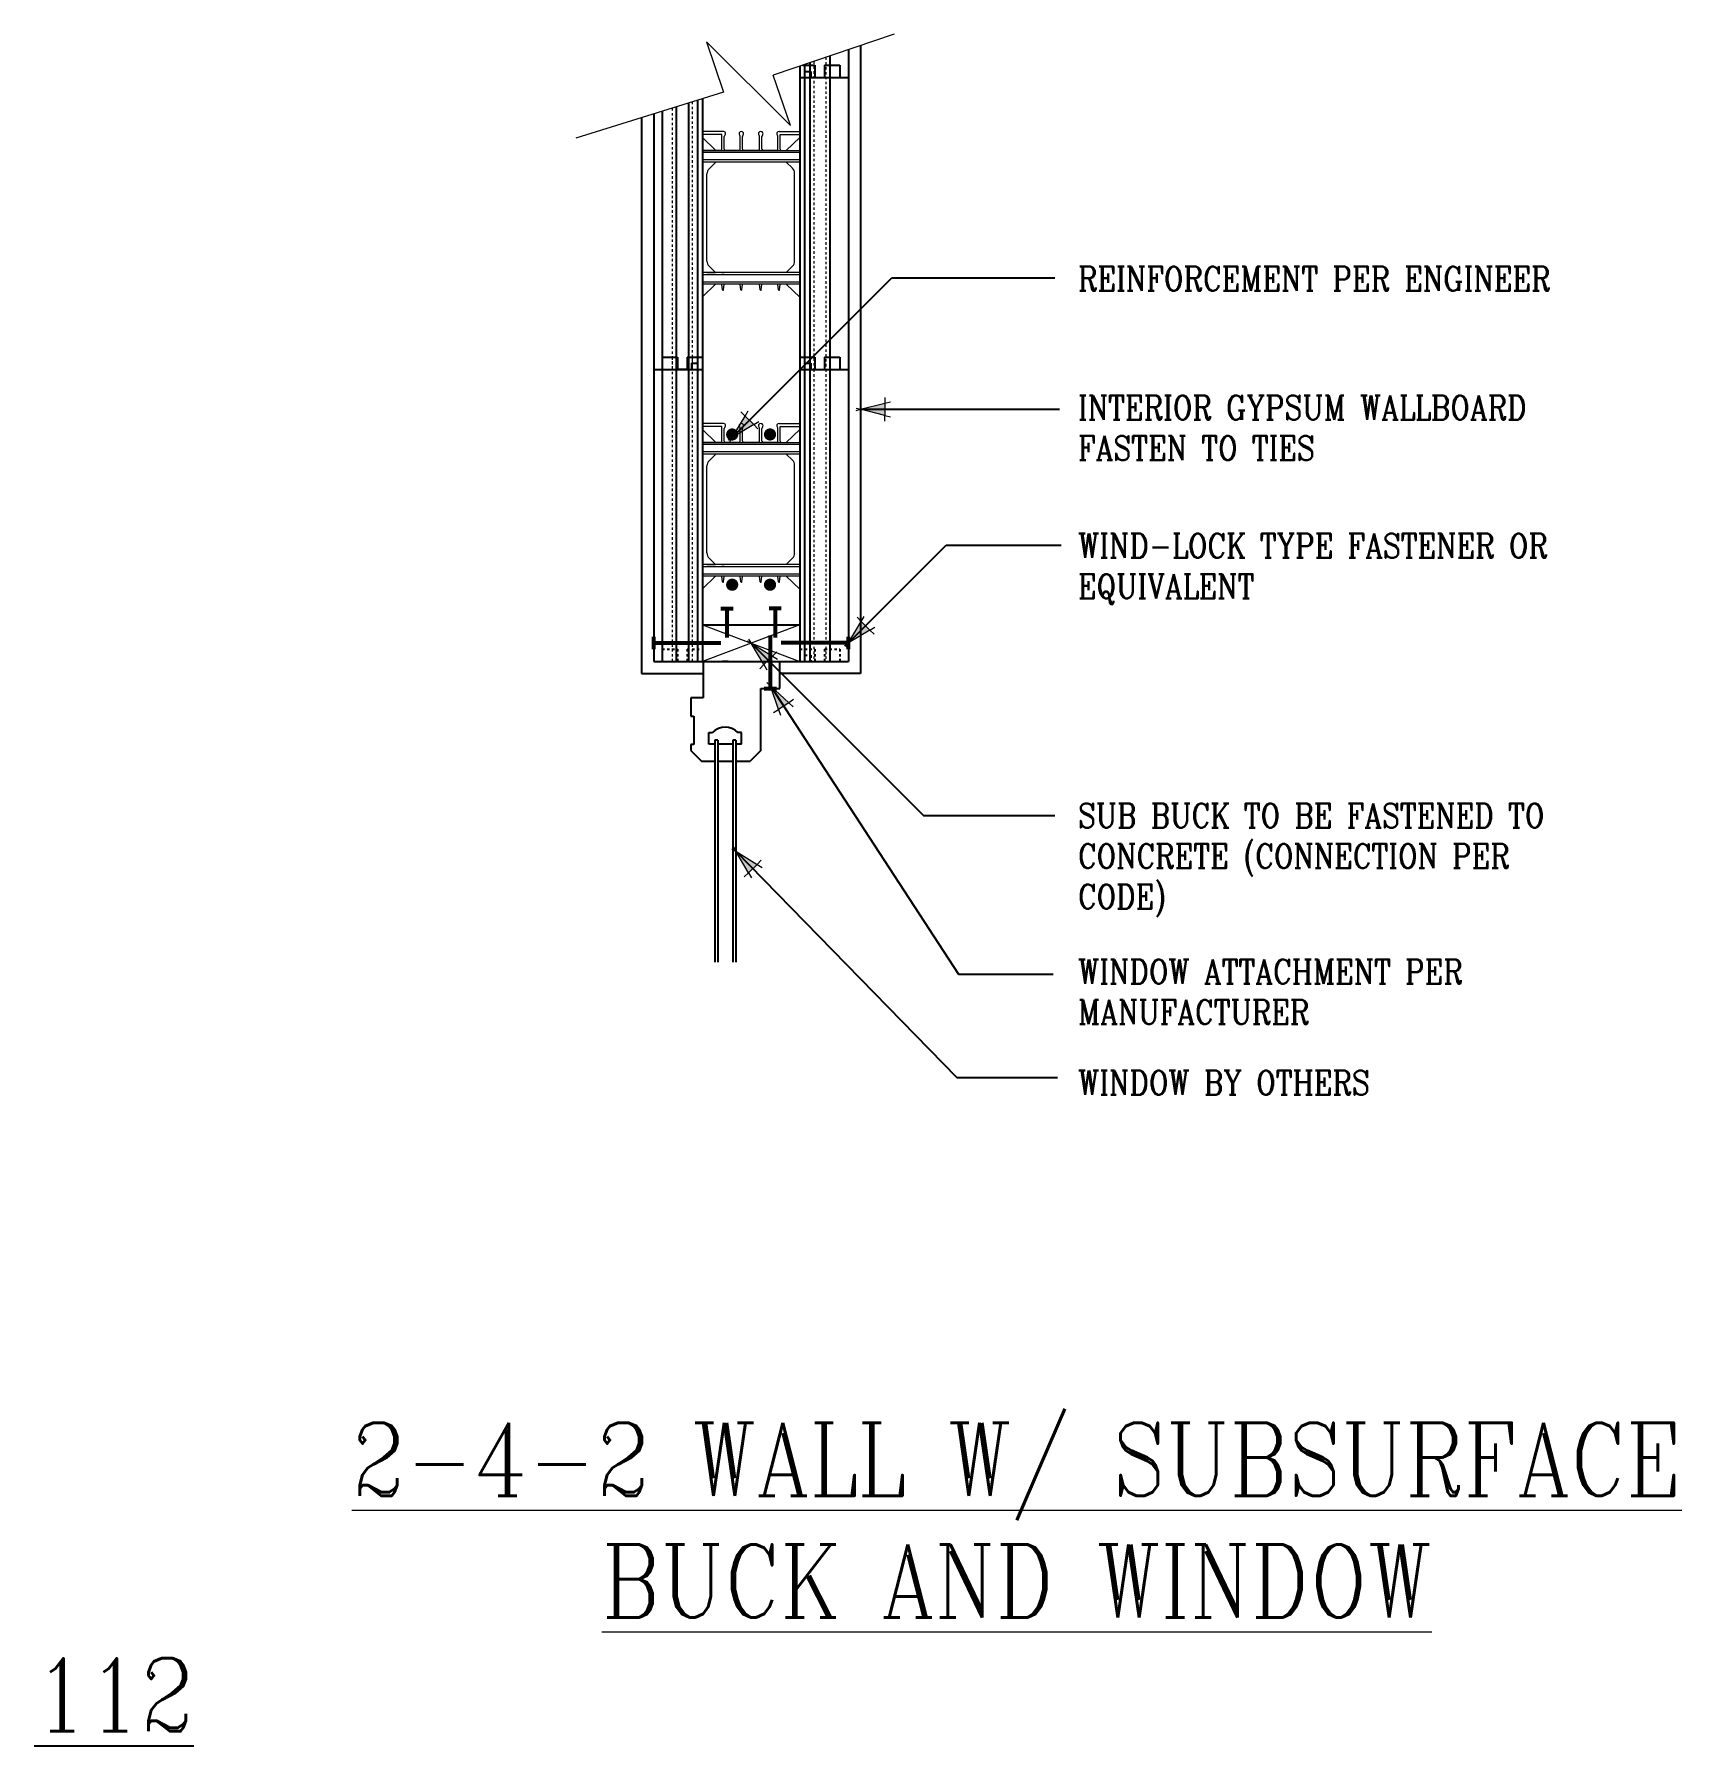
# Model space of a CAD drawing. Header units: inches. Extents: x -9.7 to 58, y 26.1 to 96.4.
import ezdxf

# ---------------------------------------------------------------- set-up
doc = ezdxf.new("R2010")
doc.units = ezdxf.units.IN
doc.header["$MEASUREMENT"] = 0
doc.linetypes.add('DASHED2', pattern=[0.375, 0.25, -0.125])
doc.linetypes.add('HIDDEN', pattern=[0.375, 0.25, -0.125])
doc.layers.get('Defpoints').update_dxf_attribs({"color": 252})
for name, color, linetype, lineweight in [('A2 Hatch', 8, 'Continuous', 9), ('A5 heavy', 5, 'Continuous', 53), ('DETAILS', 7, 'Continuous', 13), ('DIM', 3, 'Continuous', 13)]:
    doc.layers.add(name, color=color, linetype=linetype, lineweight=lineweight)
doc.styles.add('ARCTEXT', font='arctext.shx', dxfattribs={"width": 0.85})
doc.styles.add('RomanC', font='romanc.shx', dxfattribs={"width": 0.85, "height": 5})
doc.dimstyles.new('ARCTEXT 1-1', dxfattribs={"dimscale": 0, "dimtxt": 1, "dimasz": 1, "dimexe": 0.1875, "dimexo": 1, "dimgap": 0.5, "dimtad": 1, "dimdec": 4, "dimzin": 3, "dimdsep": 46, "dimlunit": 4, "dimtxsty": 'ARCTEXT', "dimblk": 'ARCHTICK', "dimcen": 1, "dimclrd": 256, "dimclre": 256, "dimclrt": 256, "dimadec": 0, "dimazin": 0, "dimtfac": 1, "dimtdec": 4, "dimtofl": 0, "dimtmove": 2, "dimatfit": 3, "dimldrblk": 'arrow', "dimfxl": 1, "dimtolj": 1, "dimtzin": 0, "dimarcsym": 0})

# ---------------------------------------------------------------- blocks, each defined once
blk = doc.blocks.new('_ArchTick')
at = {"color": 0, "linetype": 'ByBlock', "const_width": 0.15}
blk.add_lwpolyline([(-0.5, -0.5), (0.5, 0.5)], dxfattribs=at)
blk = doc.blocks.new('arrow')
at = {"layer": 'DIM'}
blk.add_hatch(color=253, dxfattribs=at).paths.add_polyline_path([(-2, 0.5), (-2, -0.5), (0, 0)])
at = {"layer": 'DIM', "lineweight": 9}
for points in [[(-2, 0.98), (-2, 0.5), (-2.47, 0.62)], [(0.37, 0.09), (0, 0)], [(0.37, -0.09), (0, 0)], [(-2, -0.98), (-2, -0.5), (-2.47, -0.62)]]:
    blk.add_lwpolyline(points, dxfattribs=at)
at = {"layer": 'DIM', "lineweight": 15}
blk.add_lwpolyline([(0, 0), (-2, -0.5), (-2, 0.5), (0, 0)], dxfattribs=at)

msp = doc.modelspace()

# ---------------------------------------------------------------- linework, layer by layer
at = {"color": 1}
for p, q in [((23.71, 95.78), (23.71, 82.642)), ((21.71, 95.102), (21.71, 82.642)), ((21.831, 95.142), (22.335, 95.142)), ((21.91, 95.169), (21.91, 82.642)), ((22.125, 95.242), (22.125, 82.642)), ((22.335, 95.142), (22.335, 94.642)), ((22.735, 95.142), (22.735, 94.642)), ((22.735, 95.142), (23.36, 95.142)), ((22.945, 95.52), (22.945, 82.642)), ((23.36, 95.142), (23.36, 94.642)), ((21.71, 94.642), (23.71, 94.642)), ((21.71, 94.642), (21.91, 94.642)), ((21.91, 94.892), (22.16, 94.892)), ((22.125, 94.642), (23.71, 94.642)), ((22.16, 94.892), (22.16, 94.642)), ((17.135, 93.588), (17.135, 82.642)), ((17.51, 93.705), (17.51, 82.642)), ((17.71, 93.768), (17.71, 82.642)), ((15.71, 93.142), (15.71, 82.642)), ((16.06, 93.251), (16.06, 82.642)), ((16.635, 93.431), (16.635, 82.642)), ((16.06, 83.142), (16.685, 83.142)), ((16.06, 83.142), (16.06, 70.642)), ((16.635, 83.142), (16.635, 70.642)), ((16.685, 83.142), (16.685, 82.642)), ((17.085, 83.142), (17.085, 82.642)), ((17.085, 83.142), (17.71, 83.142)), ((17.135, 83.142), (17.135, 70.642)), ((17.71, 83.142), (17.71, 70.642)), ((21.71, 83.142), (21.71, 70.642)), ((21.71, 83.142), (22.335, 83.142)), ((22.335, 83.142), (22.335, 82.642)), ((22.735, 83.142), (22.735, 82.642)), ((22.735, 83.142), (23.36, 83.142)), ((23.36, 83.142), (23.36, 82.642)), ((15.71, 82.642), (17.71, 82.642)), ((15.71, 82.642), (15.71, 70.642)), ((15.71, 82.642), (17.26, 82.642)), ((17.135, 82.642), (16.635, 82.642)), ((17.26, 82.892), (17.26, 82.642)), ((17.26, 82.892), (17.51, 82.892)), ((17.51, 82.892), (17.51, 70.642)), ((17.51, 82.642), (17.71, 82.642)), ((21.71, 82.642), (23.71, 82.642)), ((21.71, 82.642), (21.91, 82.642)), ((21.91, 82.892), (21.91, 70.642)), ((21.91, 82.892), (22.16, 82.892)), ((22.125, 82.642), (23.71, 82.642)), ((22.125, 82.642), (22.125, 70.642)), ((22.16, 82.892), (22.16, 82.642)), ((22.945, 82.642), (22.945, 70.642)), ((23.71, 82.642), (23.71, 70.642)), ((15.71, 70.642), (17.71, 70.642)), ((21.71, 70.642), (23.71, 70.642))]:
    msp.add_line(p, q, dxfattribs=at)
at = {"ltscale": 0.15}
for p, q in [((24.21, 95.949), (24.21, 70.142)), ((15.21, 92.985), (15.21, 70.142)), ((16.685, 82.642), (17.085, 82.642)), ((17.71, 72.142), (21.71, 72.142)), ((17.71, 70.642), (21.71, 70.642)), ((17.737, 70.642), (17.737, 69.142)), ((18.774, 70.642), (18.524, 70.642)), ((20.899, 69.526), (20.899, 70.642)), ((15.21, 70.142), (17.737, 70.142)), ((24.21, 70.142), (20.899, 70.142)), ((17.737, 69.142), (17.237, 69.142)), ((17.237, 69.142), (17.237, 68.392)), ((20.106, 66.976), (20.106, 69.526)), ((20.106, 69.526), (20.899, 69.526)), ((17.237, 68.392), (17.362, 68.392)), ((17.362, 68.392), (17.362, 67.226)), ((17.98, 67.24), (17.98, 67.722)), ((17.98, 67.722), (18.126, 67.722)), ((19.318, 67.722), (19.171, 67.722)), ((19.318, 67.24), (19.318, 67.722)), ((17.362, 67.226), (17.237, 67.226)), ((17.237, 67.226), (17.237, 66.976)), ((17.237, 66.976), (17.672, 66.541)), ((18.227, 67.24), (17.98, 67.24)), ((18.227, 67.401), (18.227, 58.274)), ((18.352, 67.401), (18.227, 67.401)), ((18.352, 67.401), (18.352, 58.274)), ((18.957, 67.24), (18.352, 67.24)), ((18.957, 67.401), (18.957, 58.274)), ((19.082, 67.401), (18.957, 67.401)), ((19.082, 67.401), (19.082, 58.274)), ((19.318, 67.24), (19.082, 67.24)), ((20.106, 66.976), (19.672, 66.541)), ((17.672, 66.541), (18.227, 66.541)), ((18.352, 66.541), (18.957, 66.541)), ((19.082, 66.541), (19.672, 66.541))]:
    msp.add_line(p, q, dxfattribs=at)
at = {"color": 1, "linetype": 'HIDDEN', "ltscale": 0.02}
for p, q in [((21.831, 95.142), (22.335, 95.142)), ((22.335, 95.142), (22.335, 94.642)), ((22.735, 95.142), (22.735, 94.642)), ((22.735, 95.142), (23.36, 95.142)), ((23.36, 95.142), (23.36, 94.642)), ((21.91, 94.892), (22.16, 94.892)), ((22.16, 94.892), (22.16, 94.642)), ((16.06, 83.142), (16.685, 83.142)), ((16.685, 83.142), (16.685, 82.642)), ((17.085, 83.142), (17.085, 82.642)), ((17.085, 83.142), (17.71, 83.142)), ((21.71, 83.142), (22.335, 83.142)), ((22.335, 83.142), (22.335, 82.642)), ((22.735, 83.142), (22.735, 82.642)), ((22.735, 83.142), (23.36, 83.142)), ((23.36, 83.142), (23.36, 82.642)), ((21.91, 82.892), (22.16, 82.892)), ((22.16, 82.892), (22.16, 82.642)), ((16.06, 71.142), (16.685, 71.142)), ((16.685, 71.142), (16.685, 70.642)), ((17.085, 71.142), (17.085, 70.642)), ((17.085, 71.142), (17.71, 71.142)), ((21.71, 71.142), (22.335, 71.142)), ((22.335, 71.142), (22.335, 70.642)), ((22.735, 71.142), (22.735, 70.642)), ((22.735, 71.142), (23.36, 71.142)), ((23.36, 71.142), (23.36, 70.642)), ((21.91, 70.892), (22.16, 70.892)), ((22.16, 70.892), (22.16, 70.642))]:
    msp.add_line(p, q, dxfattribs=at)
at = {"ltscale": 0.15, "const_width": 0.25}
for points in [[(18.81, 79.968, 1), (19.06, 79.968, 1)], [(20.365, 79.968, 1), (20.615, 79.968, 1)], [(18.81, 73.791, 1), (19.06, 73.791, 1)], [(20.365, 73.791, 1), (20.615, 73.791, 1)]]:
    msp.add_lwpolyline(points, format="xyb", close=True, dxfattribs=at)
at = {"ltscale": 0.15}
msp.add_arc((18.649, 67.199), 0.739, 45, 135, dxfattribs=at)
at = {"layer": 'A2 Hatch', "linetype": 'DASHED2', "ltscale": 0.15}
for p, q in [((22.285, 95.297), (22.285, 82.642)), ((22.785, 95.466), (22.785, 82.642)), ((17.295, 93.638), (17.295, 82.642)), ((16.475, 93.381), (16.475, 82.642)), ((16.475, 83.142), (16.475, 70.642)), ((17.295, 83.142), (17.295, 70.642)), ((22.285, 82.642), (22.285, 70.642)), ((22.785, 82.642), (22.785, 70.642))]:
    msp.add_line(p, q, dxfattribs=at)
at = {"layer": 'A2 Hatch', "ltscale": 0.15}
for p, q in [((21.71, 72.142), (17.71, 70.642)), ((17.71, 72.142), (21.71, 70.642))]:
    msp.add_line(p, q, dxfattribs=at)
at = {"layer": 'A5 heavy', "ltscale": 0.15}
for p, q in [((18.472, 72.819), (18.972, 72.819)), ((18.722, 72.819), (18.722, 71.621)), ((20.949, 72.819), (20.449, 72.819)), ((20.699, 72.819), (20.699, 71.621)), ((15.71, 71.149), (15.71, 71.649)), ((15.71, 71.399), (18.474, 71.399)), ((20.503, 69.526), (20.503, 71.709)), ((23.71, 71.399), (20.947, 71.399)), ((23.71, 71.149), (23.71, 71.649)), ((20.253, 69.526), (20.753, 69.526))]:
    msp.add_line(p, q, dxfattribs=at)
at = {"layer": 'DETAILS', "color": 6, "lineweight": 20}
for p, q in [((18.578, 92.422), (17.71, 92.422)), ((18.51, 92.297), (17.71, 92.297)), ((18.26, 91.642), (17.71, 92.173)), ((18.51, 91.692), (18.51, 92.297)), ((18.61, 91.692), (18.61, 92.21)), ((19.26, 91.692), (19.26, 92.21)), ((19.36, 91.692), (19.36, 92.21)), ((20.06, 91.692), (20.06, 92.21)), ((20.16, 91.692), (20.16, 92.21)), ((20.81, 91.692), (20.81, 92.21)), ((20.86, 92.422), (21.71, 92.422)), ((20.91, 91.692), (20.91, 92.297)), ((20.91, 92.297), (21.71, 92.297)), ((21.16, 91.642), (21.71, 92.173)), ((17.71, 91.642), (18.26, 91.642)), ((18.46, 91.642), (17.71, 91.642)), ((17.71, 91.642), (21.71, 91.642)), ((21.71, 91.552), (17.71, 91.552)), ((18.46, 91.642), (18.66, 91.642)), ((19.21, 91.642), (18.66, 91.642)), ((19.21, 91.642), (19.41, 91.642)), ((20.01, 91.642), (19.41, 91.642)), ((20.01, 91.642), (20.21, 91.642)), ((20.76, 91.642), (20.21, 91.642)), ((20.76, 91.642), (20.96, 91.642)), ((20.96, 91.642), (21.16, 91.642)), ((21.71, 91.252), (17.71, 91.252)), ((21.71, 91.162), (17.71, 91.162)), ((18.26, 91.162), (17.988, 90.89)), ((21.16, 91.162), (21.413, 90.91)), ((17.9, 87.097), (17.9, 90.678)), ((21.5, 87.097), (21.5, 90.698)), ((21.71, 86.622), (17.71, 86.622)), ((21.71, 86.532), (17.71, 86.532)), ((17.9, 86.622), (18.25, 86.622)), ((18.25, 86.622), (17.988, 86.885)), ((18.51, 86.622), (18.61, 86.622)), ((21.15, 86.622), (21.413, 86.885)), ((21.71, 86.232), (17.71, 86.232)), ((21.71, 86.142), (17.71, 86.142)), ((18.25, 86.142), (17.71, 85.622)), ((18.541, 85.909), (18.51, 86.142)), ((18.58, 85.909), (18.61, 86.142)), ((19.291, 85.909), (19.26, 86.142)), ((19.33, 85.909), (19.36, 86.142)), ((20.091, 85.909), (20.06, 86.142)), ((20.13, 85.909), (20.16, 86.142)), ((20.841, 85.909), (20.81, 86.142)), ((20.88, 85.909), (20.91, 86.142)), ((21.15, 86.142), (21.71, 85.608)), ((18.578, 80.422), (17.71, 80.422)), ((18.51, 80.297), (17.71, 80.297)), ((18.51, 79.692), (18.51, 80.297)), ((18.61, 79.692), (18.61, 80.21)), ((19.26, 79.692), (19.26, 80.21)), ((19.36, 79.692), (19.36, 80.21)), ((20.06, 79.692), (20.06, 80.21)), ((20.16, 79.692), (20.16, 80.21)), ((20.81, 79.692), (20.81, 80.21)), ((20.86, 80.422), (21.71, 80.422)), ((20.91, 79.692), (20.91, 80.297)), ((20.91, 80.297), (21.71, 80.297)), ((18.26, 79.642), (17.71, 80.173)), ((17.71, 79.642), (18.26, 79.642)), ((18.46, 79.642), (17.71, 79.642)), ((17.71, 79.642), (21.71, 79.642)), ((21.71, 79.552), (17.71, 79.552)), ((18.46, 79.642), (18.66, 79.642)), ((19.21, 79.642), (18.66, 79.642)), ((19.21, 79.642), (19.41, 79.642)), ((20.01, 79.642), (19.41, 79.642)), ((20.01, 79.642), (20.21, 79.642)), ((20.76, 79.642), (20.21, 79.642)), ((20.76, 79.642), (20.96, 79.642)), ((20.96, 79.642), (21.16, 79.642)), ((21.16, 79.642), (21.71, 80.173)), ((21.71, 79.252), (17.71, 79.252)), ((21.71, 79.162), (17.71, 79.162)), ((18.26, 79.162), (17.988, 78.89)), ((21.16, 79.162), (21.413, 78.91)), ((17.9, 75.097), (17.9, 78.678)), ((21.5, 75.097), (21.5, 78.698)), ((21.71, 74.622), (17.71, 74.622)), ((17.9, 74.622), (18.25, 74.622)), ((18.25, 74.622), (17.988, 74.885)), ((18.51, 74.622), (18.61, 74.622)), ((21.15, 74.622), (21.413, 74.885)), ((21.71, 74.532), (17.71, 74.532)), ((21.71, 74.232), (17.71, 74.232)), ((21.71, 74.142), (17.71, 74.142)), ((18.25, 74.142), (17.71, 73.622)), ((18.541, 73.909), (18.51, 74.142)), ((18.58, 73.909), (18.61, 74.142)), ((19.291, 73.909), (19.26, 74.142)), ((19.33, 73.909), (19.36, 74.142)), ((20.091, 73.909), (20.06, 74.142)), ((20.13, 73.909), (20.16, 74.142)), ((20.841, 73.909), (20.81, 74.142)), ((20.88, 73.909), (20.91, 74.142)), ((21.15, 74.142), (21.71, 73.608))]:
    msp.add_line(p, q, dxfattribs=at)
for centre, radius, start, end in [((18.573, 92.331), 0.0912, 307.48633, 93.47657), ((18.672, 92.215), 0.0619, 134.99032, 183.92634), ((19.31, 92.328), 0.0936, 311.72787, 228.27213), ((19.16, 92.21), 0.1, 0, 28.69724), ((19.46, 92.21), 0.1, 151.30276, 180), ((20.11, 92.328), 0.0936, 311.72787, 228.27213), ((19.96, 92.21), 0.1, 0, 28.69724), ((20.26, 92.21), 0.1, 151.30276, 180), ((20.86, 92.328), 0.0936, 90, 228.27204), ((20.698, 92.207), 0.112, 1.59973, 27.09751), ((18.46, 91.692), 0.05, 270, 0), ((18.66, 91.692), 0.05, 180, 270), ((19.21, 91.692), 0.05, 270, 0), ((19.41, 91.692), 0.05, 180, 270), ((20.01, 91.692), 0.05, 270, 0), ((20.21, 91.692), 0.05, 180, 270), ((20.76, 91.692), 0.05, 270, 0), ((20.96, 91.692), 0.05, 180, 270), ((18.2, 90.678), 0.3, 135, 180), ((21.2, 90.698), 0.3, 0, 45), ((18.2, 87.097), 0.3, 180, 225), ((21.2, 87.097), 0.3, 315, 0), ((18.56, 85.912), 0.02, 191.30993, 348.69007), ((19.31, 85.912), 0.02, 191.30993, 348.69007), ((20.11, 85.912), 0.02, 191.30993, 348.69007), ((20.86, 85.912), 0.02, 191.30993, 348.69007), ((18.573, 80.331), 0.0912, 307.48633, 93.47657), ((18.672, 80.215), 0.0619, 134.99032, 183.92634), ((19.31, 80.328), 0.0936, 311.72787, 228.27213), ((19.16, 80.21), 0.1, 0, 28.69724), ((19.46, 80.21), 0.1, 151.30276, 180), ((20.11, 80.328), 0.0936, 311.72787, 228.27213), ((19.96, 80.21), 0.1, 0, 28.69724), ((20.26, 80.21), 0.1, 151.30276, 180), ((20.86, 80.328), 0.0936, 90, 228.27204), ((20.698, 80.207), 0.112, 1.59973, 27.09751), ((18.46, 79.692), 0.05, 270, 0), ((18.66, 79.692), 0.05, 180, 270), ((19.21, 79.692), 0.05, 270, 0), ((19.41, 79.692), 0.05, 180, 270), ((20.01, 79.692), 0.05, 270, 0), ((20.21, 79.692), 0.05, 180, 270), ((20.76, 79.692), 0.05, 270, 0), ((20.96, 79.692), 0.05, 180, 270), ((18.2, 78.678), 0.3, 135, 180), ((21.2, 78.698), 0.3, 0, 45), ((18.2, 75.097), 0.3, 180, 225), ((21.2, 75.097), 0.3, 315, 0), ((18.56, 73.912), 0.02, 191.30993, 348.69007), ((19.31, 73.912), 0.02, 191.30993, 348.69007), ((20.11, 73.912), 0.02, 191.30993, 348.69007), ((20.86, 73.912), 0.02, 191.30993, 348.69007)]:
    msp.add_arc(centre, radius, start, end, dxfattribs=at)
at = {"layer": 'DIM'}
for p, q in [((25.595, 96.419), (20.625, 94.733)), ((17.88, 96.11), (18.582, 94.04)), ((21.327, 92.663), (17.88, 96.11)), ((21.327, 92.663), (20.625, 94.733)), ((18.582, 94.04), (12.514, 92.142))]:
    msp.add_line(p, q, dxfattribs=at)

# ---------------------------------------------------------------- texts
at = {"layer": 'Defpoints', "insert": (-6.465, 29.669), "char_height": 3, "width": 90.08, "attachment_point": 2, "style": 'RomanC'}
msp.add_mtext('{\\L112\\P}\\P            ', dxfattribs=at)
at = {"layer": 'DIM', "color": 3, "char_height": 1, "width": 22.68955, "attachment_point": 1, "style": 'RomanC'}
for s, insert in [('REINFORCEMENT PER ENGINEER', (33.145, 86.866)), ('INTERIOR GYPSUM WALLBOARD FASTEN TO TIES', (33.145, 81.573)), ('WIND-LOCK TYPE FASTENER OR EQUIVALENT', (33.145, 75.895)), ('SUB BUCK TO BE FASTENED TO CONCRETE (CONNECTION PER CODE)', (33.145, 64.806)), ('WINDOW ATTACHMENT PER MANUFACTURER', (33.145, 58.39)), ('WINDOW BY OTHERS', (33.145, 53.824))]:
    msp.add_mtext(s, dxfattribs=dict(at, insert=insert))
at = {"layer": 'DIM', "insert": (30.632, 39.348), "char_height": 3, "width": 71.4165, "attachment_point": 2, "style": 'RomanC'}
msp.add_mtext('{\\L2-4-2 WALL W/ SUBSURFACE BUCK AND WINDOW}\\P               ', dxfattribs=at)

# ---------------------------------------------------------------- leaders
at = {"layer": 'DIM', "ltscale": 0.15}
for points in [[(18.935, 79.843), (25.499, 86.407), (32.187, 86.407)], [(24.21, 81.002), (32.389, 81.002)], [(23.71, 71.399), (27.734, 75.423), (32.456, 75.423)], [(19.71, 71.392), (26.797, 64.306), (32.187, 64.306)], [(20.503, 69.64), (28.235, 57.781), (32.121, 57.781)], [(19.082, 62.838), (28.172, 53.54), (32.298, 53.54)]]:
    msp.add_leader(points, dimstyle='ARCTEXT 1-1', override={"dimscale": 1, "dimasz": 0.5, "dimtad": 0}, dxfattribs=at)

doc.saveas('drawing.dxf')
